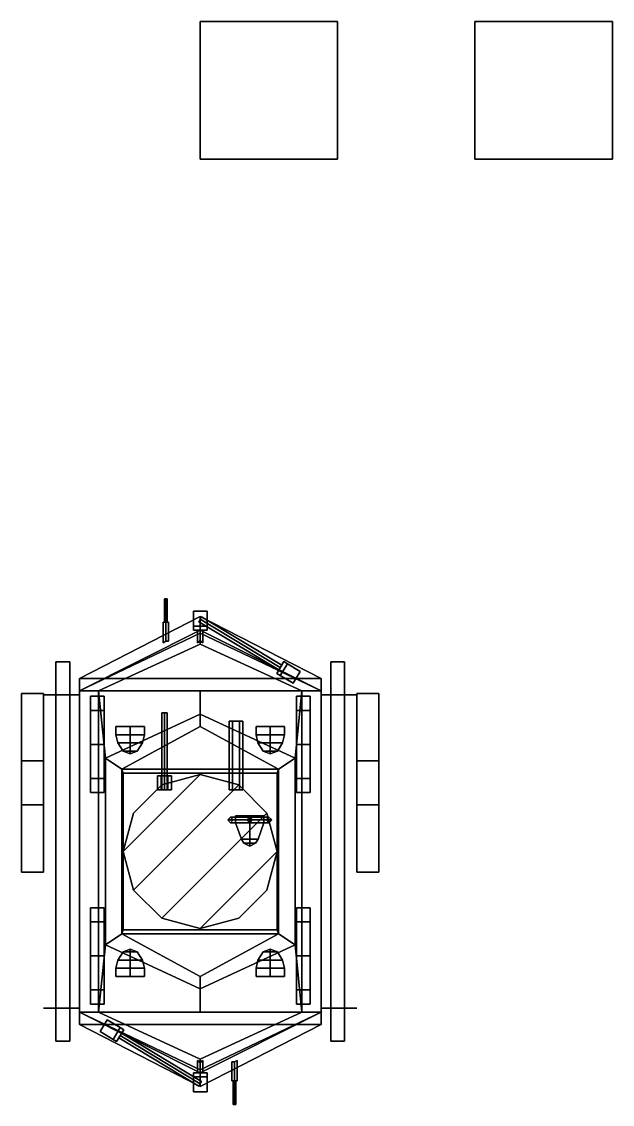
# Model space of a CAD drawing. Header units: millimetres. Extents: x -1.3 to 3, y -1.84 to 6.04.
import ezdxf

# ---------------------------------------------------------------- set-up
doc = ezdxf.new("R2010")
doc.units = ezdxf.units.MM
for name, color, linetype in [('gun', 1, 'Continuous'), ('turret', 2, 'Continuous'), ('wheels', 2, 'Continuous')]:
    doc.layers.add(name, color=color, linetype=linetype)

msp = doc.modelspace()

# ---------------------------------------------------------------- linework, layer by layer
for points in [[(1, 6.04, 1), (1, 6.04), (0, 6.04), (0, 6.04, 1)], [(1, 6.04), (1, 5.04), (0, 5.04), (0, 6.04)], [(0, 6.04), (0, 5.04), (0, 5.04, 1), (0, 6.04, 1)], [(0, 6.04, 1), (0, 5.04, 1), (1, 5.04, 1), (1, 6.04, 1)], [(1, 5.04, 1), (1, 5.04), (1, 6.04), (1, 6.04, 1)], [(3, 6.04), (3, 5.04), (2, 5.04), (2, 6.04)], [(2, 6.04), (2, 5.04), (3, 5.04), (3, 6.04)], [(0, 5.04, 1), (0, 5.04), (1, 5.04), (1, 5.04, 1)], [(-0.25, 1.69, 0.32), (-0.26, 1.7, 0.33), (-0.26, 1.84, 0.33), (-0.25, 1.84, 0.32)], [(-0.26, 1.7, 0.33), (-0.25, 1.71, 0.34), (-0.25, 1.84, 0.34), (-0.26, 1.84, 0.33)], [(-0.26, 1.84, 0.33), (-0.25, 1.84, 0.34), (-0.24, 1.84, 0.33), (-0.25, 1.84, 0.32)], [(-0.24, 1.7, 0.33), (-0.25, 1.69, 0.32), (-0.25, 1.84, 0.32), (-0.24, 1.84, 0.33)], [(-0.25, 1.71, 0.34), (-0.24, 1.7, 0.33), (-0.24, 1.84, 0.33), (-0.25, 1.84, 0.34)], [(0.05, 1.75, 1.05), (0.05, 1.64, 1.05), (-0.05, 1.64, 1.05), (-0.05, 1.75, 1.05)], [(-0.05, 1.75, 1.05), (-0.05, 1.64, 1.05), (0.05, 1.64, 1.05), (0.05, 1.75, 1.05)], [(0.05, 1.75, 0.97), (0.05, 1.64, 0.97), (-0.05, 1.64, 0.97), (-0.05, 1.75, 0.97)], [(-0.05, 1.75, 0.97), (-0.05, 1.64, 0.97), (0.05, 1.64, 0.97), (0.05, 1.75, 0.97)], [(0, 1.71, 0.27), (-0.88, 1.26, 0.27), (-0.88, 1.17, 0.73), (0, 1.61, 0.73)], [(0, 1.71, 0.27), (0.88, 1.26, 0.27), (-0.88, 1.26, 0.27), (0, 1.71, 0.27)], [(-0.25, 1.67, 0.49), (-0.27, 1.67, 0.47), (-0.27, 1.52, 0.47), (-0.25, 1.53, 0.49)], [(-0.27, 1.67, 0.47), (-0.25, 1.67, 0.45), (-0.25, 1.53, 0.45), (-0.27, 1.52, 0.47)], [(-0.27, 1.67, 0.47), (-0.25, 1.67, 0.49), (-0.23, 1.67, 0.47), (-0.25, 1.67, 0.45)], [(-0.25, 1.71, 0.34), (-0.26, 1.7, 0.33), (-0.26, 1.7, 0.47), (-0.25, 1.71, 0.48)], [(-0.25, 1.71, 0.48), (-0.26, 1.7, 0.47), (-0.26, 1.67, 0.47), (-0.25, 1.67, 0.48)], [(-0.26, 1.7, 0.33), (-0.25, 1.69, 0.32), (-0.25, 1.69, 0.46), (-0.26, 1.7, 0.47)], [(-0.26, 1.7, 0.47), (-0.25, 1.69, 0.46), (-0.25, 1.67, 0.46), (-0.26, 1.67, 0.47)], [(-0.24, 1.7, 0.33), (-0.25, 1.71, 0.34), (-0.25, 1.71, 0.48), (-0.24, 1.7, 0.47)], [(-0.24, 1.7, 0.47), (-0.25, 1.71, 0.48), (-0.25, 1.67, 0.48), (-0.24, 1.67, 0.47)], [(-0.25, 1.69, 0.32), (-0.24, 1.7, 0.33), (-0.24, 1.7, 0.47), (-0.25, 1.69, 0.46)], [(-0.25, 1.69, 0.46), (-0.24, 1.7, 0.47), (-0.24, 1.67, 0.47), (-0.25, 1.67, 0.46)], [(-0.23, 1.67, 0.47), (-0.25, 1.67, 0.49), (-0.25, 1.53, 0.49), (-0.23, 1.53, 0.47)], [(-0.25, 1.67, 0.45), (-0.23, 1.67, 0.47), (-0.23, 1.53, 0.47), (-0.25, 1.53, 0.45)], [(0.5726, 1.3226, 1.01), (0.5829, 1.3398, 1.03), (0, 1.69, 1.03), (-0.0103, 1.6729, 1.01)], [(0.5829, 1.3398, 0.99), (0.5726, 1.3226, 1.01), (-0.0103, 1.6729, 1.01), (0, 1.69, 0.99)], [(0.88, 1.17, 0.73), (0.88, 1.26, 0.27), (0, 1.71, 0.27), (0, 1.61, 0.73)], [(0, 1.69, 1.03), (0, 1.71, 1.01), (0, 1.69, 0.99), (0, 1.67, 1.01)], [(0.5829, 1.3398, 1.03), (0.5932, 1.3569, 1.01), (0.0103, 1.7071, 1.01), (0, 1.69, 1.03)], [(0.5932, 1.3569, 1.01), (0.5829, 1.3398, 0.99), (0, 1.69, 0.99), (0.0103, 1.7071, 1.01)], [(0, 1.61, 0.73), (-0.88, 1.17, 0.73), (-0.88, 1.17, 0.79), (0, 1.59, 0.79)], [(0, 1.59, 0.79), (-0.88, 1.17, 0.79), (-0.74, 1.17, 1.18), (0, 1.51, 1.1)], [(-0.05, 1.64, 1.05), (-0.05, 1.61, 1.03), (0.05, 1.61, 1.03), (0.05, 1.64, 1.05)], [(0.05, 1.64, 1.05), (0.05, 1.61, 1.03), (-0.05, 1.61, 1.03), (-0.05, 1.64, 1.05)], [(0.05, 1.61, 0.99), (0.05, 1.64, 0.97), (-0.05, 1.64, 0.97), (-0.05, 1.61, 0.99)], [(-0.05, 1.61, 0.99), (-0.05, 1.64, 0.97), (0.05, 1.64, 0.97), (0.05, 1.61, 0.99)], [(-0.05, 1.61, 1.03), (-0.05, 1.61, 0.99), (0.05, 1.61, 0.99), (0.05, 1.61, 1.03)], [(0.05, 1.61, 1.03), (0.05, 1.61, 0.99), (-0.05, 1.61, 0.99), (-0.05, 1.61, 1.03)], [(0, 1.61, 1.03), (-0.02, 1.61, 1.01), (-0.02, 1.52, 1.01), (0, 1.5281, 1.03)], [(-0.02, 1.61, 1.01), (0, 1.61, 0.99), (0, 1.5384, 0.99), (-0.02, 1.52, 1.01)], [(0.88, 1.17, 0.79), (0.88, 1.17, 0.73), (0, 1.61, 0.73), (0, 1.59, 0.79)], [(0.02, 1.61, 1.01), (0, 1.61, 1.03), (0, 1.5281, 1.03), (0.02, 1.52, 1.01)], [(0, 1.61, 0.99), (0.02, 1.61, 1.01), (0.02, 1.52, 1.01), (0, 1.5384, 0.99)], [(0.74, 1.17, 1.18), (0.88, 1.17, 0.79), (0, 1.59, 0.79), (0, 1.51, 1.1)], [(0, 1.51, 1.1), (-0.74, 1.17, 1.18), (0.74, 1.17, 1.18), (0, 1.51, 1.1)], [(-0.95, 1.38, 0.52), (-0.95, 1.38, 0.39), (-1.05, 1.38, 0.39), (-1.05, 1.38, 0.52)], [(-1.05, 1.38, 0.39), (-1.05, -1.38, 0.39), (-1.05, -1.38, 0.52), (-1.05, 1.38, 0.52)], [(-0.95, 1.38, 0.39), (-0.95, -1.38, 0.39), (-1.05, -1.38, 0.39), (-1.05, 1.38, 0.39)], [(-1.05, 1.38, 0.52), (-1.05, -1.38, 0.52), (-0.95, -1.38, 0.52), (-0.95, 1.38, 0.52)], [(-0.95, -1.38, 0.52), (-0.95, -1.38, 0.39), (-0.95, 1.38, 0.39), (-0.95, 1.38, 0.52)], [(0.6086, 1.3826, 1.03), (0.6086, 1.3826, 0.99), (0.5571, 1.2969, 0.99), (0.5571, 1.2969, 1.03)], [(0.5571, 1.2969, 1.03), (0.5571, 1.2969, 0.99), (0.6086, 1.3826, 0.99), (0.6086, 1.3826, 1.03)], [(0.5571, 1.2969, 0.99), (0.5828, 1.2815, 0.97), (0.6343, 1.3672, 0.97), (0.6086, 1.3826, 0.99)], [(0.6086, 1.3826, 0.99), (0.6343, 1.3672, 0.97), (0.5828, 1.2815, 0.97), (0.5571, 1.2969, 0.99)], [(0.6343, 1.3672, 1.05), (0.6086, 1.3826, 1.03), (0.5571, 1.2969, 1.03), (0.5828, 1.2815, 1.05)], [(0.5828, 1.2815, 1.05), (0.5571, 1.2969, 1.03), (0.6086, 1.3826, 1.03), (0.6343, 1.3672, 1.05)], [(0.7286, 1.3105, 0.97), (0.6343, 1.3672, 0.97), (0.5828, 1.2815, 0.97), (0.6771, 1.2248, 0.97)], [(0.6771, 1.2248, 0.97), (0.5828, 1.2815, 0.97), (0.6343, 1.3672, 0.97), (0.7286, 1.3105, 0.97)], [(0.6771, 1.2248, 1.05), (0.5828, 1.2815, 1.05), (0.6343, 1.3672, 1.05), (0.7286, 1.3105, 1.05)], [(0.7286, 1.3105, 1.05), (0.6343, 1.3672, 1.05), (0.5828, 1.2815, 1.05), (0.6771, 1.2248, 1.05)], [(0.95, 1.38, 0.39), (0.95, -1.38, 0.39), (0.95, -1.38, 0.52), (0.95, 1.38, 0.52)], [(1.05, 1.38, 0.52), (1.05, 1.38, 0.39), (0.95, 1.38, 0.39), (0.95, 1.38, 0.52)], [(1.05, 1.38, 0.39), (1.05, -1.38, 0.39), (0.95, -1.38, 0.39), (0.95, 1.38, 0.39)], [(0.95, 1.38, 0.52), (0.95, -1.38, 0.52), (1.05, -1.38, 0.52), (1.05, 1.38, 0.52)], [(1.05, -1.38, 0.52), (1.05, -1.38, 0.39), (1.05, 1.38, 0.39), (1.05, 1.38, 0.52)], [(-0.88, 1.26, 0.27), (-0.88, -1.26, 0.27), (-0.88, -1.17, 0.73), (-0.88, 1.17, 0.73)], [(0.88, 1.26, 0.27), (0.88, -1.26, 0.27), (-0.88, -1.26, 0.27), (-0.88, 1.26, 0.27)], [(0.88, -1.17, 0.73), (0.88, -1.26, 0.27), (0.88, 1.26, 0.27), (0.88, 1.17, 0.73)], [(-1.14, 1.15, 0.52), (-1.14, 1.15, 0.39), (-1.3, 1.15, 0.39), (-1.3, 1.15, 0.52)], [(-1.3, 1.15, 0.39), (-1.3, 0.66, 0.39), (-1.3, 0.66, 0.52), (-1.3, 1.15, 0.52)], [(-1.14, 1.15, 0.32), (-1.14, 1.15, 0.19), (-1.3, 1.15, 0.19), (-1.3, 1.15, 0.32)], [(-1.3, 1.15, 0.19), (-1.3, 0.66, 0.19), (-1.3, 0.66, 0.32), (-1.3, 1.15, 0.32)], [(-1.14, 1.15, 0.19), (-1.14, -0.15, 0.19), (-1.3, -0.15, 0.19), (-1.3, 1.15, 0.19)], [(-1.14, 1.15, 0.39), (-1.14, 0.66, 0.39), (-1.3, 0.66, 0.39), (-1.3, 1.15, 0.39)], [(-1.3, 1.15, 0.32), (-1.3, 0.66, 0.32), (-1.14, 0.66, 0.32), (-1.14, 1.15, 0.32)], [(-1.3, 1.15, 0.52), (-1.3, -0.15, 0.52), (-1.14, -0.15, 0.52), (-1.14, 1.15, 0.52)], [(-1.14, 0.66, 0.32), (-1.14, 0.66, 0.19), (-1.14, 1.15, 0.19), (-1.14, 1.15, 0.32)], [(-0.88, 1.14, 0.39), (-1.14, 1.14, 0.39), (-1.14, 1.14, 0.39), (-0.88, 1.14, 0.27)], [(-0.88, 1.14, 0.27), (-1.14, 1.14, 0.39), (-1.14, 1.14, 0.39), (-0.88, 1.14, 0.39)], [(-1.14, 1.14, 0.52), (-1.14, 1.14, 0.54), (-0.88, 1.14, 0.54), (-0.88, 1.14, 0.52)], [(-0.88, 1.14, 0.52), (-0.88, 1.14, 0.54), (-1.14, 1.14, 0.54), (-1.14, 1.14, 0.52)], [(-0.88, 1.17, 0.73), (-0.88, -1.17, 0.73), (-0.88, -1.17, 0.79), (-0.88, 1.17, 0.79)], [(-0.88, 1.17, 0.79), (-0.88, -1.17, 0.79), (-0.74, -1.17, 1.18), (-0.74, 1.17, 1.18)], [(-0.74, 1.17, 1.18), (-0.74, -1.17, 1.18), (-0.69, -0.68, 1.3), (-0.69, 0.68, 1.3)], [(0, 1, 1.22), (0, 1.17, 1.18), (-0.74, 1.17, 1.18), (-0.69, 0.68, 1.3)], [(0.69, 0.68, 1.3), (0.74, 1.17, 1.18), (0, 1.17, 1.18), (0, 1, 1.22)], [(0.69, -0.68, 1.3), (0.74, -1.17, 1.18), (0.74, 1.17, 1.18), (0.69, 0.68, 1.3)], [(0.74, -1.17, 1.18), (0.88, -1.17, 0.79), (0.88, 1.17, 0.79), (0.74, 1.17, 1.18)], [(0.88, -1.17, 0.79), (0.88, -1.17, 0.73), (0.88, 1.17, 0.73), (0.88, 1.17, 0.79)], [(0.88, 1.14, 0.39), (1.14, 1.14, 0.39), (1.14, 1.14, 0.39), (0.88, 1.14, 0.27)], [(0.88, 1.14, 0.27), (1.14, 1.14, 0.39), (1.14, 1.14, 0.39), (0.88, 1.14, 0.39)], [(1.14, 1.14, 0.52), (1.14, 1.14, 0.54), (0.88, 1.14, 0.54), (0.88, 1.14, 0.52)], [(0.88, 1.14, 0.52), (0.88, 1.14, 0.54), (1.14, 1.14, 0.54), (1.14, 1.14, 0.52)], [(1.14, 1.15, 0.19), (1.14, 0.66, 0.19), (1.14, 0.66, 0.32), (1.14, 1.15, 0.32)], [(1.3, 1.15, 0.32), (1.3, 1.15, 0.19), (1.14, 1.15, 0.19), (1.14, 1.15, 0.32)], [(1.3, 1.15, 0.19), (1.3, -0.15, 0.19), (1.14, -0.15, 0.19), (1.14, 1.15, 0.19)], [(1.14, 1.15, 0.32), (1.14, 0.66, 0.32), (1.3, 0.66, 0.32), (1.3, 1.15, 0.32)], [(1.14, 1.15, 0.52), (1.14, -0.15, 0.52), (1.3, -0.15, 0.52), (1.3, 1.15, 0.52)], [(1.3, 1.15, 0.52), (1.3, 1.15, 0.39), (1.14, 1.15, 0.39), (1.14, 1.15, 0.52)], [(1.3, 1.15, 0.39), (1.3, 0.66, 0.39), (1.14, 0.66, 0.39), (1.14, 1.15, 0.39)], [(1.3, 0.66, 0.32), (1.3, 0.66, 0.19), (1.3, 1.15, 0.19), (1.3, 1.15, 0.32)], [(1.3, 0.66, 0.52), (1.3, 0.66, 0.39), (1.3, 1.15, 0.39), (1.3, 1.15, 0.52)], [(0, 1, 1.22), (-0.69, 0.68, 1.3), (-0.57, 0.6, 1.63), (0, 0.91, 1.59)], [(0.57, 0.6, 1.63), (0.69, 0.68, 1.3), (0, 1, 1.22), (0, 0.91, 1.59)], [(-0.51, 0.91, 1.3), (-0.6139, 0.91, 1.36), (-0.6139, 0.91, 1.48), (-0.4061, 0.91, 1.36)], [(-0.4061, 0.91, 1.36), (-0.6139, 0.91, 1.48), (-0.51, 0.91, 1.54), (-0.4061, 0.91, 1.48)], [(-0.6139, 0.91, 1.48), (-0.6139, 0.91, 1.36), (-0.6139, 0.85, 1.36), (-0.6139, 0.85, 1.48)], [(-0.6139, 0.91, 1.36), (-0.51, 0.91, 1.3), (-0.51, 0.85, 1.3), (-0.6139, 0.85, 1.36)], [(-0.51, 0.91, 1.54), (-0.6139, 0.91, 1.48), (-0.6139, 0.85, 1.48), (-0.51, 0.85, 1.54)], [(0, 0.91, 1.59), (-0.57, 0.6, 1.63), (0.57, 0.6, 1.63), (0, 0.91, 1.59)], [(-0.51, 0.91, 1.3), (-0.4061, 0.91, 1.36), (-0.4061, 0.85, 1.36), (-0.51, 0.85, 1.3)], [(-0.4061, 0.91, 1.48), (-0.51, 0.91, 1.54), (-0.51, 0.85, 1.54), (-0.4061, 0.85, 1.48)], [(-0.4061, 0.91, 1.36), (-0.4061, 0.91, 1.48), (-0.4061, 0.85, 1.48), (-0.4061, 0.85, 1.36)], [(0.51, 0.91, 1.54), (0.4061, 0.91, 1.48), (0.4061, 0.85, 1.48), (0.51, 0.85, 1.54)], [(0.4061, 0.91, 1.48), (0.4061, 0.91, 1.36), (0.4061, 0.85, 1.36), (0.4061, 0.85, 1.48)], [(0.4061, 0.91, 1.36), (0.51, 0.91, 1.3), (0.51, 0.85, 1.3), (0.4061, 0.85, 1.36)], [(0.6139, 0.91, 1.36), (0.4061, 0.91, 1.48), (0.51, 0.91, 1.54), (0.6139, 0.91, 1.48)], [(0.51, 0.91, 1.3), (0.4061, 0.91, 1.36), (0.4061, 0.91, 1.48), (0.6139, 0.91, 1.36)], [(0.6139, 0.91, 1.48), (0.51, 0.91, 1.54), (0.51, 0.85, 1.54), (0.6139, 0.85, 1.48)], [(0.51, 0.91, 1.3), (0.6139, 0.91, 1.36), (0.6139, 0.85, 1.36), (0.51, 0.85, 1.3)], [(0.6139, 0.91, 1.36), (0.6139, 0.91, 1.48), (0.6139, 0.85, 1.48), (0.6139, 0.85, 1.36)], [(-0.6, 0.79, 1.472), (-0.6139, 0.85, 1.48), (-0.6139, 0.85, 1.36), (-0.6, 0.79, 1.368)], [(-0.6, 0.79, 1.368), (-0.6139, 0.85, 1.36), (-0.51, 0.85, 1.3), (-0.51, 0.79, 1.3161)], [(-0.51, 0.79, 1.5239), (-0.51, 0.85, 1.54), (-0.6139, 0.85, 1.48), (-0.6, 0.79, 1.472)], [(-0.562, 0.73, 1.45), (-0.6, 0.79, 1.472), (-0.6, 0.79, 1.368), (-0.562, 0.73, 1.39)], [(-0.562, 0.73, 1.39), (-0.6, 0.79, 1.368), (-0.51, 0.79, 1.3161), (-0.51, 0.73, 1.36)], [(-0.51, 0.73, 1.48), (-0.51, 0.79, 1.5239), (-0.6, 0.79, 1.472), (-0.562, 0.73, 1.45)], [(-0.51, 0.79, 1.3161), (-0.51, 0.85, 1.3), (-0.4061, 0.85, 1.36), (-0.42, 0.79, 1.368)], [(-0.42, 0.79, 1.472), (-0.4061, 0.85, 1.48), (-0.51, 0.85, 1.54), (-0.51, 0.79, 1.5239)], [(-0.51, 0.73, 1.36), (-0.51, 0.79, 1.3161), (-0.42, 0.79, 1.368), (-0.458, 0.73, 1.39)], [(-0.458, 0.73, 1.45), (-0.42, 0.79, 1.472), (-0.51, 0.79, 1.5239), (-0.51, 0.73, 1.48)], [(-0.458, 0.73, 1.39), (-0.42, 0.79, 1.368), (-0.42, 0.79, 1.472), (-0.458, 0.73, 1.45)], [(-0.42, 0.79, 1.368), (-0.4061, 0.85, 1.36), (-0.4061, 0.85, 1.48), (-0.42, 0.79, 1.472)], [(0.42, 0.79, 1.368), (0.4061, 0.85, 1.36), (0.51, 0.85, 1.3), (0.51, 0.79, 1.3161)], [(0.51, 0.79, 1.5239), (0.51, 0.85, 1.54), (0.4061, 0.85, 1.48), (0.42, 0.79, 1.472)], [(0.42, 0.79, 1.472), (0.4061, 0.85, 1.48), (0.4061, 0.85, 1.36), (0.42, 0.79, 1.368)], [(0.458, 0.73, 1.39), (0.42, 0.79, 1.368), (0.51, 0.79, 1.3161), (0.51, 0.73, 1.36)], [(0.51, 0.73, 1.48), (0.51, 0.79, 1.5239), (0.42, 0.79, 1.472), (0.458, 0.73, 1.45)], [(0.458, 0.73, 1.45), (0.42, 0.79, 1.472), (0.42, 0.79, 1.368), (0.458, 0.73, 1.39)], [(0.51, 0.79, 1.3161), (0.51, 0.85, 1.3), (0.6139, 0.85, 1.36), (0.6, 0.79, 1.368)], [(0.6, 0.79, 1.472), (0.6139, 0.85, 1.48), (0.51, 0.85, 1.54), (0.51, 0.79, 1.5239)], [(0.51, 0.73, 1.36), (0.51, 0.79, 1.3161), (0.6, 0.79, 1.368), (0.562, 0.73, 1.39)], [(0.562, 0.73, 1.45), (0.6, 0.79, 1.472), (0.51, 0.79, 1.5239), (0.51, 0.73, 1.48)], [(0.562, 0.73, 1.39), (0.6, 0.79, 1.368), (0.6, 0.79, 1.472), (0.562, 0.73, 1.45)], [(0.6, 0.79, 1.368), (0.6139, 0.85, 1.36), (0.6139, 0.85, 1.48), (0.6, 0.79, 1.472)], [(-0.51, 0.71, 1.42), (-0.562, 0.73, 1.45), (-0.562, 0.73, 1.39), (-0.51, 0.71, 1.42)], [(-0.51, 0.71, 1.42), (-0.51, 0.73, 1.48), (-0.562, 0.73, 1.45), (-0.51, 0.71, 1.42)], [(-0.51, 0.71, 1.42), (-0.562, 0.73, 1.39), (-0.51, 0.73, 1.36), (-0.51, 0.71, 1.42)], [(-0.51, 0.71, 1.42), (-0.458, 0.73, 1.45), (-0.51, 0.73, 1.48), (-0.51, 0.71, 1.42)], [(-0.51, 0.71, 1.42), (-0.458, 0.73, 1.39), (-0.458, 0.73, 1.45), (-0.51, 0.71, 1.42)], [(-0.51, 0.71, 1.42), (-0.51, 0.73, 1.36), (-0.458, 0.73, 1.39), (-0.51, 0.71, 1.42)], [(0.51, 0.71, 1.42), (0.458, 0.73, 1.39), (0.51, 0.73, 1.36), (0.51, 0.71, 1.42)], [(0.51, 0.71, 1.42), (0.51, 0.73, 1.48), (0.458, 0.73, 1.45), (0.51, 0.71, 1.42)], [(0.51, 0.71, 1.42), (0.458, 0.73, 1.45), (0.458, 0.73, 1.39), (0.51, 0.71, 1.42)], [(0.51, 0.71, 1.42), (0.51, 0.73, 1.36), (0.562, 0.73, 1.39), (0.51, 0.71, 1.42)], [(0.51, 0.71, 1.42), (0.562, 0.73, 1.39), (0.562, 0.73, 1.45), (0.51, 0.71, 1.42)], [(0.51, 0.71, 1.42), (0.562, 0.73, 1.45), (0.51, 0.73, 1.48), (0.51, 0.71, 1.42)], [(-1.3, 0.66, 0.19), (-1.3, 0.34, 0.19), (-1.3, 0.34, 0.52), (-1.3, 0.66, 0.52)], [(-1.14, 0.66, 0.39), (-1.14, 0.66, 0.32), (-1.3, 0.66, 0.32), (-1.3, 0.66, 0.39)], [(-1.14, 0.34, 0.52), (-1.14, 0.34, 0.19), (-1.14, 0.66, 0.19), (-1.14, 0.66, 0.52)], [(-0.69, 0.68, 1.3), (-0.69, -0.68, 1.3), (-0.57, -0.6, 1.63), (-0.57, 0.6, 1.63)], [(0.57, -0.6, 1.63), (0.69, -0.68, 1.3), (0.69, 0.68, 1.3), (0.57, 0.6, 1.63)], [(1.14, 0.66, 0.19), (1.14, 0.34, 0.19), (1.14, 0.34, 0.52), (1.14, 0.66, 0.52)], [(1.3, 0.66, 0.39), (1.3, 0.66, 0.32), (1.14, 0.66, 0.32), (1.14, 0.66, 0.39)], [(1.3, 0.34, 0.52), (1.3, 0.34, 0.19), (1.3, 0.66, 0.19), (1.3, 0.66, 0.52)], [(-0.57, 0.6, 1.63), (-0.57, -0.6, 1.63), (-0.56, -0.57, 1.63), (-0.56, 0.57, 1.63)], [(0.57, 0.6, 1.63), (-0.57, 0.6, 1.63), (-0.56, 0.57, 1.63), (0.56, 0.57, 1.63)], [(-0.56, 0.57, 1.63), (-0.56, -0.57, 1.63), (-0.56, -0.57, 1.67), (-0.56, 0.57, 1.67)], [(-0.56, 0.57, 1.67), (-0.56, -0.57, 1.67), (0.56, -0.57, 1.67), (0.56, 0.57, 1.67)], [(0.56, 0.57, 1.67), (0.56, 0.57, 1.63), (-0.56, 0.57, 1.63), (-0.56, 0.57, 1.67)], [(0.57, -0.6, 1.63), (0.57, 0.6, 1.63), (0.56, 0.57, 1.63), (0.56, -0.57, 1.63)], [(0.56, -0.57, 1.67), (0.56, -0.57, 1.63), (0.56, 0.57, 1.63), (0.56, 0.57, 1.67)], [(-1.3, 0.34, 0.39), (-1.3, -0.15, 0.39), (-1.3, -0.15, 0.52), (-1.3, 0.34, 0.52)], [(-1.3, 0.34, 0.19), (-1.3, -0.15, 0.19), (-1.3, -0.15, 0.32), (-1.3, 0.34, 0.32)], [(-1.3, 0.34, 0.39), (-1.3, 0.34, 0.32), (-1.14, 0.34, 0.32), (-1.14, 0.34, 0.39)], [(-1.14, 0.34, 0.39), (-1.14, -0.15, 0.39), (-1.3, -0.15, 0.39), (-1.3, 0.34, 0.39)], [(-1.3, 0.34, 0.32), (-1.3, -0.15, 0.32), (-1.14, -0.15, 0.32), (-1.14, 0.34, 0.32)], [(-1.14, -0.15, 0.32), (-1.14, -0.15, 0.19), (-1.14, 0.34, 0.19), (-1.14, 0.34, 0.32)], [(1.14, 0.34, 0.39), (1.14, 0.34, 0.32), (1.3, 0.34, 0.32), (1.3, 0.34, 0.39)], [(1.14, 0.34, 0.19), (1.14, -0.15, 0.19), (1.14, -0.15, 0.32), (1.14, 0.34, 0.32)], [(1.14, 0.34, 0.32), (1.14, -0.15, 0.32), (1.3, -0.15, 0.32), (1.3, 0.34, 0.32)], [(1.3, 0.34, 0.39), (1.3, -0.15, 0.39), (1.14, -0.15, 0.39), (1.14, 0.34, 0.39)], [(1.3, -0.15, 0.32), (1.3, -0.15, 0.19), (1.3, 0.34, 0.19), (1.3, 0.34, 0.32)], [(1.3, -0.15, 0.52), (1.3, -0.15, 0.39), (1.3, 0.34, 0.39), (1.3, 0.34, 0.52)], [(-1.3, -0.15, 0.52), (-1.3, -0.15, 0.39), (-1.14, -0.15, 0.39), (-1.14, -0.15, 0.52)], [(-1.3, -0.15, 0.32), (-1.3, -0.15, 0.19), (-1.14, -0.15, 0.19), (-1.14, -0.15, 0.32)], [(1.14, -0.15, 0.32), (1.14, -0.15, 0.19), (1.3, -0.15, 0.19), (1.3, -0.15, 0.32)], [(1.14, -0.15, 0.52), (1.14, -0.15, 0.39), (1.3, -0.15, 0.39), (1.3, -0.15, 0.52)], [(-0.57, -0.6, 1.63), (-0.69, -0.68, 1.3), (0, -1, 1.22), (0, -0.91, 1.59)], [(-0.57, -0.6, 1.63), (0.57, -0.6, 1.63), (0.56, -0.57, 1.63), (-0.56, -0.57, 1.63)], [(0, -0.91, 1.59), (0.57, -0.6, 1.63), (-0.57, -0.6, 1.63), (0, -0.91, 1.59)], [(-0.56, -0.57, 1.67), (-0.56, -0.57, 1.63), (0.56, -0.57, 1.63), (0.56, -0.57, 1.67)], [(0, -1, 1.22), (0.69, -0.68, 1.3), (0.57, -0.6, 1.63), (0, -0.91, 1.59)], [(-0.69, -0.68, 1.3), (-0.74, -1.17, 1.18), (0, -1.17, 1.18), (0, -1, 1.22)], [(0, -1, 1.22), (0, -1.17, 1.18), (0.74, -1.17, 1.18), (0.69, -0.68, 1.3)], [(-0.562, -0.73, 1.39), (-0.6, -0.79, 1.368), (-0.6, -0.79, 1.472), (-0.562, -0.73, 1.45)], [(-0.562, -0.73, 1.45), (-0.6, -0.79, 1.472), (-0.51, -0.79, 1.5239), (-0.51, -0.73, 1.48)], [(-0.51, -0.73, 1.36), (-0.51, -0.79, 1.3161), (-0.6, -0.79, 1.368), (-0.562, -0.73, 1.39)], [(-0.51, -0.71, 1.42), (-0.51, -0.73, 1.36), (-0.562, -0.73, 1.39), (-0.51, -0.71, 1.42)], [(-0.51, -0.71, 1.42), (-0.562, -0.73, 1.39), (-0.562, -0.73, 1.45), (-0.51, -0.71, 1.42)], [(-0.51, -0.71, 1.42), (-0.562, -0.73, 1.45), (-0.51, -0.73, 1.48), (-0.51, -0.71, 1.42)], [(-0.51, -0.71, 1.42), (-0.458, -0.73, 1.45), (-0.458, -0.73, 1.39), (-0.51, -0.71, 1.42)], [(-0.51, -0.71, 1.42), (-0.458, -0.73, 1.39), (-0.51, -0.73, 1.36), (-0.51, -0.71, 1.42)], [(-0.51, -0.71, 1.42), (-0.51, -0.73, 1.48), (-0.458, -0.73, 1.45), (-0.51, -0.71, 1.42)], [(-0.51, -0.73, 1.48), (-0.51, -0.79, 1.5239), (-0.42, -0.79, 1.472), (-0.458, -0.73, 1.45)], [(-0.458, -0.73, 1.39), (-0.42, -0.79, 1.368), (-0.51, -0.79, 1.3161), (-0.51, -0.73, 1.36)], [(-0.458, -0.73, 1.45), (-0.42, -0.79, 1.472), (-0.42, -0.79, 1.368), (-0.458, -0.73, 1.39)], [(0.458, -0.73, 1.39), (0.42, -0.79, 1.368), (0.42, -0.79, 1.472), (0.458, -0.73, 1.45)], [(0.458, -0.73, 1.45), (0.42, -0.79, 1.472), (0.51, -0.79, 1.5239), (0.51, -0.73, 1.48)], [(0.51, -0.73, 1.36), (0.51, -0.79, 1.3161), (0.42, -0.79, 1.368), (0.458, -0.73, 1.39)], [(0.51, -0.71, 1.42), (0.458, -0.73, 1.39), (0.458, -0.73, 1.45), (0.51, -0.71, 1.42)], [(0.51, -0.71, 1.42), (0.51, -0.73, 1.36), (0.458, -0.73, 1.39), (0.51, -0.71, 1.42)], [(0.51, -0.71, 1.42), (0.458, -0.73, 1.45), (0.51, -0.73, 1.48), (0.51, -0.71, 1.42)], [(0.51, -0.71, 1.42), (0.562, -0.73, 1.39), (0.51, -0.73, 1.36), (0.51, -0.71, 1.42)], [(0.51, -0.71, 1.42), (0.562, -0.73, 1.45), (0.562, -0.73, 1.39), (0.51, -0.71, 1.42)], [(0.51, -0.71, 1.42), (0.51, -0.73, 1.48), (0.562, -0.73, 1.45), (0.51, -0.71, 1.42)], [(0.51, -0.73, 1.48), (0.51, -0.79, 1.5239), (0.6, -0.79, 1.472), (0.562, -0.73, 1.45)], [(0.562, -0.73, 1.39), (0.6, -0.79, 1.368), (0.51, -0.79, 1.3161), (0.51, -0.73, 1.36)], [(0.562, -0.73, 1.45), (0.6, -0.79, 1.472), (0.6, -0.79, 1.368), (0.562, -0.73, 1.39)], [(-0.6, -0.79, 1.368), (-0.6139, -0.85, 1.36), (-0.6139, -0.85, 1.48), (-0.6, -0.79, 1.472)], [(-0.6, -0.79, 1.472), (-0.6139, -0.85, 1.48), (-0.51, -0.85, 1.54), (-0.51, -0.79, 1.5239)], [(-0.51, -0.79, 1.3161), (-0.51, -0.85, 1.3), (-0.6139, -0.85, 1.36), (-0.6, -0.79, 1.368)], [(-0.6139, -0.91, 1.36), (-0.6139, -0.91, 1.48), (-0.6139, -0.85, 1.48), (-0.6139, -0.85, 1.36)], [(-0.6139, -0.91, 1.48), (-0.51, -0.91, 1.54), (-0.51, -0.85, 1.54), (-0.6139, -0.85, 1.48)], [(-0.51, -0.91, 1.3), (-0.6139, -0.91, 1.36), (-0.6139, -0.85, 1.36), (-0.51, -0.85, 1.3)], [(-0.51, -0.79, 1.5239), (-0.51, -0.85, 1.54), (-0.4061, -0.85, 1.48), (-0.42, -0.79, 1.472)], [(-0.42, -0.79, 1.368), (-0.4061, -0.85, 1.36), (-0.51, -0.85, 1.3), (-0.51, -0.79, 1.3161)], [(-0.51, -0.91, 1.54), (-0.4061, -0.91, 1.48), (-0.4061, -0.85, 1.48), (-0.51, -0.85, 1.54)], [(-0.4061, -0.91, 1.36), (-0.51, -0.91, 1.3), (-0.51, -0.85, 1.3), (-0.4061, -0.85, 1.36)], [(-0.42, -0.79, 1.472), (-0.4061, -0.85, 1.48), (-0.4061, -0.85, 1.36), (-0.42, -0.79, 1.368)], [(-0.4061, -0.91, 1.48), (-0.4061, -0.91, 1.36), (-0.4061, -0.85, 1.36), (-0.4061, -0.85, 1.48)], [(0.42, -0.79, 1.368), (0.4061, -0.85, 1.36), (0.4061, -0.85, 1.48), (0.42, -0.79, 1.472)], [(0.42, -0.79, 1.472), (0.4061, -0.85, 1.48), (0.51, -0.85, 1.54), (0.51, -0.79, 1.5239)], [(0.51, -0.79, 1.3161), (0.51, -0.85, 1.3), (0.4061, -0.85, 1.36), (0.42, -0.79, 1.368)], [(0.4061, -0.91, 1.36), (0.4061, -0.91, 1.48), (0.4061, -0.85, 1.48), (0.4061, -0.85, 1.36)], [(0.4061, -0.91, 1.48), (0.51, -0.91, 1.54), (0.51, -0.85, 1.54), (0.4061, -0.85, 1.48)], [(0.51, -0.91, 1.3), (0.4061, -0.91, 1.36), (0.4061, -0.85, 1.36), (0.51, -0.85, 1.3)], [(0.51, -0.79, 1.5239), (0.51, -0.85, 1.54), (0.6139, -0.85, 1.48), (0.6, -0.79, 1.472)], [(0.6, -0.79, 1.368), (0.6139, -0.85, 1.36), (0.51, -0.85, 1.3), (0.51, -0.79, 1.3161)], [(0.51, -0.91, 1.54), (0.6139, -0.91, 1.48), (0.6139, -0.85, 1.48), (0.51, -0.85, 1.54)], [(0.6139, -0.91, 1.36), (0.51, -0.91, 1.3), (0.51, -0.85, 1.3), (0.6139, -0.85, 1.36)], [(0.6, -0.79, 1.472), (0.6139, -0.85, 1.48), (0.6139, -0.85, 1.36), (0.6, -0.79, 1.368)], [(0.6139, -0.91, 1.48), (0.6139, -0.91, 1.36), (0.6139, -0.85, 1.36), (0.6139, -0.85, 1.48)], [(-0.4061, -0.91, 1.48), (-0.6139, -0.91, 1.36), (-0.51, -0.91, 1.3), (-0.4061, -0.91, 1.36)], [(-0.51, -0.91, 1.54), (-0.6139, -0.91, 1.48), (-0.6139, -0.91, 1.36), (-0.4061, -0.91, 1.48)], [(0.51, -0.91, 1.54), (0.4061, -0.91, 1.48), (0.4061, -0.91, 1.36), (0.6139, -0.91, 1.48)], [(0.6139, -0.91, 1.48), (0.4061, -0.91, 1.36), (0.51, -0.91, 1.3), (0.6139, -0.91, 1.36)], [(-0.88, -1.14, 0.27), (-1.14, -1.14, 0.39), (-1.14, -1.14, 0.39), (-0.88, -1.14, 0.39)], [(-0.88, -1.14, 0.39), (-1.14, -1.14, 0.39), (-1.14, -1.14, 0.39), (-0.88, -1.14, 0.27)], [(-0.88, -1.14, 0.52), (-0.88, -1.14, 0.54), (-1.14, -1.14, 0.54), (-1.14, -1.14, 0.52)], [(-1.14, -1.14, 0.52), (-1.14, -1.14, 0.54), (-0.88, -1.14, 0.54), (-0.88, -1.14, 0.52)], [(-0.74, -1.17, 1.18), (-0.88, -1.17, 0.79), (0, -1.59, 0.79), (0, -1.51, 1.1)], [(-0.88, -1.17, 0.73), (-0.88, -1.26, 0.27), (0, -1.71, 0.27), (0, -1.61, 0.73)], [(-0.88, -1.17, 0.79), (-0.88, -1.17, 0.73), (0, -1.61, 0.73), (0, -1.59, 0.79)], [(0, -1.51, 1.1), (0.74, -1.17, 1.18), (-0.74, -1.17, 1.18), (0, -1.51, 1.1)], [(0, -1.59, 0.79), (0.88, -1.17, 0.79), (0.74, -1.17, 1.18), (0, -1.51, 1.1)], [(0, -1.71, 0.27), (0.88, -1.26, 0.27), (0.88, -1.17, 0.73), (0, -1.61, 0.73)], [(0, -1.61, 0.73), (0.88, -1.17, 0.73), (0.88, -1.17, 0.79), (0, -1.59, 0.79)], [(0.88, -1.14, 0.39), (1.14, -1.14, 0.39), (1.14, -1.14, 0.39), (0.88, -1.14, 0.27)], [(0.88, -1.14, 0.27), (1.14, -1.14, 0.39), (1.14, -1.14, 0.39), (0.88, -1.14, 0.39)], [(1.14, -1.14, 0.52), (1.14, -1.14, 0.54), (0.88, -1.14, 0.54), (0.88, -1.14, 0.52)], [(0.88, -1.14, 0.52), (0.88, -1.14, 0.54), (1.14, -1.14, 0.54), (1.14, -1.14, 0.52)], [(0, -1.71, 0.27), (-0.88, -1.26, 0.27), (0.88, -1.26, 0.27), (0, -1.71, 0.27)], [(-0.6771, -1.2248, 0.97), (-0.5828, -1.2815, 0.97), (-0.6343, -1.3672, 0.97), (-0.7286, -1.3105, 0.97)], [(-0.7286, -1.3105, 0.97), (-0.6343, -1.3672, 0.97), (-0.5828, -1.2815, 0.97), (-0.6771, -1.2248, 0.97)], [(-0.7286, -1.3105, 1.05), (-0.6343, -1.3672, 1.05), (-0.5828, -1.2815, 1.05), (-0.6771, -1.2248, 1.05)], [(-0.6771, -1.2248, 1.05), (-0.5828, -1.2815, 1.05), (-0.6343, -1.3672, 1.05), (-0.7286, -1.3105, 1.05)], [(-0.6086, -1.3826, 0.99), (-0.6343, -1.3672, 0.97), (-0.5828, -1.2815, 0.97), (-0.5571, -1.2969, 0.99)], [(-0.5571, -1.2969, 0.99), (-0.5828, -1.2815, 0.97), (-0.6343, -1.3672, 0.97), (-0.6086, -1.3826, 0.99)], [(-0.5828, -1.2815, 1.05), (-0.5571, -1.2969, 1.03), (-0.6086, -1.3826, 1.03), (-0.6343, -1.3672, 1.05)], [(-0.6343, -1.3672, 1.05), (-0.6086, -1.3826, 1.03), (-0.5571, -1.2969, 1.03), (-0.5828, -1.2815, 1.05)], [(-0.5571, -1.2969, 1.03), (-0.5571, -1.2969, 0.99), (-0.6086, -1.3826, 0.99), (-0.6086, -1.3826, 1.03)], [(-0.6086, -1.3826, 1.03), (-0.6086, -1.3826, 0.99), (-0.5571, -1.2969, 0.99), (-0.5571, -1.2969, 1.03)], [(-0.5726, -1.3226, 1.01), (-0.5829, -1.3398, 1.03), (0, -1.69, 1.03), (0.0103, -1.6729, 1.01)], [(-0.5829, -1.3398, 0.99), (-0.5726, -1.3226, 1.01), (0.0103, -1.6729, 1.01), (0, -1.69, 0.99)], [(-1.05, -1.38, 0.52), (-1.05, -1.38, 0.39), (-0.95, -1.38, 0.39), (-0.95, -1.38, 0.52)], [(-0.5829, -1.3398, 1.03), (-0.5932, -1.3569, 1.01), (-0.0103, -1.7071, 1.01), (0, -1.69, 1.03)], [(-0.5932, -1.3569, 1.01), (-0.5829, -1.3398, 0.99), (0, -1.69, 0.99), (-0.0103, -1.7071, 1.01)], [(0.95, -1.38, 0.52), (0.95, -1.38, 0.39), (1.05, -1.38, 0.39), (1.05, -1.38, 0.52)], [(-0.02, -1.61, 1.01), (0, -1.61, 1.03), (0, -1.5281, 1.03), (-0.02, -1.52, 1.01)], [(0, -1.61, 0.99), (-0.02, -1.61, 1.01), (-0.02, -1.52, 1.01), (0, -1.5384, 0.99)], [(0, -1.61, 1.03), (0.02, -1.61, 1.01), (0.02, -1.52, 1.01), (0, -1.5281, 1.03)], [(0.02, -1.61, 1.01), (0, -1.61, 0.99), (0, -1.5384, 0.99), (0.02, -1.52, 1.01)], [(0.25, -1.67, 0.45), (0.23, -1.67, 0.47), (0.23, -1.53, 0.47), (0.25, -1.53, 0.45)], [(0.23, -1.67, 0.47), (0.25, -1.67, 0.49), (0.25, -1.53, 0.49), (0.23, -1.53, 0.47)], [(0.27, -1.67, 0.47), (0.25, -1.67, 0.45), (0.25, -1.53, 0.45), (0.27, -1.52, 0.47)], [(0.25, -1.67, 0.49), (0.27, -1.67, 0.47), (0.27, -1.52, 0.47), (0.25, -1.53, 0.49)], [(-0.05, -1.61, 1.03), (-0.05, -1.61, 0.99), (0.05, -1.61, 0.99), (0.05, -1.61, 1.03)], [(0.05, -1.61, 1.03), (0.05, -1.61, 0.99), (-0.05, -1.61, 0.99), (-0.05, -1.61, 1.03)], [(0.05, -1.61, 0.99), (0.05, -1.64, 0.97), (-0.05, -1.64, 0.97), (-0.05, -1.61, 0.99)], [(-0.05, -1.61, 0.99), (-0.05, -1.64, 0.97), (0.05, -1.64, 0.97), (0.05, -1.61, 0.99)], [(-0.05, -1.64, 1.05), (-0.05, -1.61, 1.03), (0.05, -1.61, 1.03), (0.05, -1.64, 1.05)], [(0.05, -1.64, 1.05), (0.05, -1.61, 1.03), (-0.05, -1.61, 1.03), (-0.05, -1.64, 1.05)], [(-0.05, -1.75, 0.97), (-0.05, -1.64, 0.97), (0.05, -1.64, 0.97), (0.05, -1.75, 0.97)], [(0.05, -1.75, 0.97), (0.05, -1.64, 0.97), (-0.05, -1.64, 0.97), (-0.05, -1.75, 0.97)], [(0.05, -1.75, 1.05), (0.05, -1.64, 1.05), (-0.05, -1.64, 1.05), (-0.05, -1.75, 1.05)], [(-0.05, -1.75, 1.05), (-0.05, -1.64, 1.05), (0.05, -1.64, 1.05), (0.05, -1.75, 1.05)], [(0, -1.69, 1.03), (0, -1.71, 1.01), (0, -1.69, 0.99), (0, -1.67, 1.01)], [(0.27, -1.67, 0.47), (0.25, -1.67, 0.49), (0.23, -1.67, 0.47), (0.25, -1.67, 0.45)], [(0.25, -1.69, 0.46), (0.24, -1.7, 0.47), (0.24, -1.67, 0.47), (0.25, -1.67, 0.46)], [(0.24, -1.7, 0.47), (0.25, -1.71, 0.48), (0.25, -1.67, 0.48), (0.24, -1.67, 0.47)], [(0.25, -1.69, 0.32), (0.24, -1.7, 0.33), (0.24, -1.7, 0.47), (0.25, -1.69, 0.46)], [(0.24, -1.7, 0.33), (0.25, -1.69, 0.32), (0.25, -1.84, 0.32), (0.24, -1.84, 0.33)], [(0.24, -1.7, 0.33), (0.25, -1.71, 0.34), (0.25, -1.71, 0.48), (0.24, -1.7, 0.47)], [(0.25, -1.71, 0.34), (0.24, -1.7, 0.33), (0.24, -1.84, 0.33), (0.25, -1.84, 0.34)], [(0.26, -1.7, 0.47), (0.25, -1.69, 0.46), (0.25, -1.67, 0.46), (0.26, -1.67, 0.47)], [(0.25, -1.71, 0.48), (0.26, -1.7, 0.47), (0.26, -1.67, 0.47), (0.25, -1.67, 0.48)], [(0.26, -1.7, 0.33), (0.25, -1.69, 0.32), (0.25, -1.69, 0.46), (0.26, -1.7, 0.47)], [(0.25, -1.69, 0.32), (0.26, -1.7, 0.33), (0.26, -1.84, 0.33), (0.25, -1.84, 0.32)], [(0.25, -1.71, 0.34), (0.26, -1.7, 0.33), (0.26, -1.7, 0.47), (0.25, -1.71, 0.48)], [(0.26, -1.7, 0.33), (0.25, -1.71, 0.34), (0.25, -1.84, 0.34), (0.26, -1.84, 0.33)], [(0.26, -1.84, 0.33), (0.25, -1.84, 0.34), (0.24, -1.84, 0.33), (0.25, -1.84, 0.32)]]:
    msp.add_3dface(points)
at = {"layer": 'gun'}
for points in [[(-0.26, 1.01, 1.79), (-0.28, 1.01, 1.77), (-0.28, 0.45, 1.77), (-0.26, 0.45, 1.79)], [(-0.28, 1.01, 1.77), (-0.26, 1.01, 1.75), (-0.26, 0.45, 1.75), (-0.28, 0.45, 1.77)], [(-0.24, 1.01, 1.77), (-0.26, 1.01, 1.75), (-0.28, 1.01, 1.77), (-0.26, 1.01, 1.79)], [(-0.24, 1.01, 1.77), (-0.26, 1.01, 1.79), (-0.26, 0.45, 1.79), (-0.24, 0.45, 1.77)], [(-0.26, 1.01, 1.75), (-0.24, 1.01, 1.77), (-0.24, 0.45, 1.77), (-0.26, 0.45, 1.75)], [(0.235, 0.95, 1.8133), (0.21, 0.95, 1.77), (0.21, 0.45, 1.77), (0.235, 0.45, 1.8133)], [(0.21, 0.95, 1.77), (0.235, 0.95, 1.7267), (0.235, 0.45, 1.7267), (0.21, 0.45, 1.77)], [(0.31, 0.95, 1.77), (0.21, 0.95, 1.77), (0.235, 0.95, 1.8133), (0.285, 0.95, 1.8133)], [(0.285, 0.95, 1.7267), (0.235, 0.95, 1.7267), (0.21, 0.95, 1.77), (0.31, 0.95, 1.77)], [(0.285, 0.95, 1.8133), (0.235, 0.95, 1.8133), (0.235, 0.45, 1.8133), (0.285, 0.45, 1.8133)], [(0.235, 0.95, 1.7267), (0.285, 0.95, 1.7267), (0.285, 0.45, 1.7267), (0.235, 0.45, 1.7267)], [(0.31, 0.95, 1.77), (0.285, 0.95, 1.8133), (0.285, 0.45, 1.8133), (0.31, 0.45, 1.77)], [(0.285, 0.95, 1.7267), (0.31, 0.95, 1.77), (0.31, 0.45, 1.77), (0.285, 0.45, 1.7267)], [(-0.235, 0.55, 1.7267), (-0.285, 0.55, 1.7267), (-0.31, 0.55, 1.77), (-0.21, 0.55, 1.77)], [(-0.21, 0.55, 1.77), (-0.31, 0.55, 1.77), (-0.285, 0.55, 1.8133), (-0.235, 0.55, 1.8133)], [(-0.31, 0.55, 1.77), (-0.285, 0.55, 1.7267), (-0.285, 0.45, 1.7267), (-0.31, 0.45, 1.77)], [(-0.285, 0.55, 1.8133), (-0.31, 0.55, 1.77), (-0.31, 0.45, 1.77), (-0.285, 0.45, 1.8133)], [(-0.285, 0.55, 1.7267), (-0.235, 0.55, 1.7267), (-0.235, 0.45, 1.7267), (-0.285, 0.45, 1.7267)], [(-0.235, 0.55, 1.8133), (-0.285, 0.55, 1.8133), (-0.285, 0.45, 1.8133), (-0.235, 0.45, 1.8133)], [(-0.235, 0.55, 1.7267), (-0.21, 0.55, 1.77), (-0.21, 0.45, 1.77), (-0.235, 0.45, 1.7267)], [(-0.21, 0.55, 1.77), (-0.235, 0.55, 1.8133), (-0.235, 0.45, 1.8133), (-0.21, 0.45, 1.77)]]:
    msp.add_3dface(points, dxfattribs=at)
at = {"layer": 'turret'}
for points in [[(-0.28, 0.485, 2.04), (-0.485, 0.28, 2.04), (-0.56, 0, 2.04), (0, 0.56, 2.04)], [(0, 0.56, 2.04), (-0.56, 0, 2.04), (-0.485, -0.28, 2.04), (0.28, 0.485, 2.04)], [(0, 0.56, 1.67), (-0.28, 0.485, 1.67), (-0.28, 0.485, 2.04), (0, 0.56, 2.04)], [(0.28, 0.485, 1.67), (0, 0.56, 1.67), (0, 0.56, 2.04), (0.28, 0.485, 2.04)], [(-0.28, 0.485, 1.67), (-0.485, 0.28, 1.67), (-0.485, 0.28, 2.04), (-0.28, 0.485, 2.04)], [(0.28, 0.485, 2.04), (-0.485, -0.28, 2.04), (-0.28, -0.485, 2.04), (0.485, 0.28, 2.04)], [(0.485, 0.28, 1.67), (0.28, 0.485, 1.67), (0.28, 0.485, 2.04), (0.485, 0.28, 2.04)], [(-0.485, 0.28, 1.67), (-0.56, 0, 1.67), (-0.56, 0, 2.04), (-0.485, 0.28, 2.04)], [(0.485, 0.28, 2.04), (-0.28, -0.485, 2.04), (0, -0.56, 2.04), (0.56, 0, 2.04)], [(0.22, 0.25, 2.26), (0.2, 0.23, 2.24), (0.2, 0.23, 2.45), (0.22, 0.25, 2.45)], [(0.5, 0.25, 2.26), (0.52, 0.23, 2.24), (0.2, 0.23, 2.24), (0.22, 0.25, 2.26)], [(0.22, 0.25, 2.45), (0.2, 0.23, 2.45), (0.22, 0.21, 2.45), (0.24, 0.23, 2.45)], [(0.24, 0.23, 2.28), (0.22, 0.25, 2.26), (0.22, 0.25, 2.45), (0.24, 0.23, 2.45)], [(0.48, 0.23, 2.28), (0.5, 0.25, 2.26), (0.22, 0.25, 2.26), (0.24, 0.23, 2.28)], [(0.36, 0.26, 2.55), (0.2561, 0.26, 2.49), (0.2561, 0.21, 2.49), (0.36, 0.21, 2.55)], [(0.2561, 0.26, 2.49), (0.2561, 0.26, 2.37), (0.2561, 0.21, 2.37), (0.2561, 0.21, 2.49)], [(0.2561, 0.26, 2.37), (0.36, 0.26, 2.31), (0.36, 0.21, 2.31), (0.2561, 0.21, 2.37)], [(0.4639, 0.26, 2.49), (0.2561, 0.26, 2.37), (0.2561, 0.26, 2.49), (0.36, 0.26, 2.55)], [(0.4639, 0.26, 2.37), (0.36, 0.26, 2.31), (0.2561, 0.26, 2.37), (0.4639, 0.26, 2.49)], [(0.36, 0.25, 2.04), (0.34, 0.23, 2.04), (0.34, 0.23, 2.24), (0.36, 0.25, 2.26)], [(0.4639, 0.26, 2.49), (0.36, 0.26, 2.55), (0.36, 0.21, 2.55), (0.4639, 0.21, 2.49)], [(0.36, 0.26, 2.31), (0.4639, 0.26, 2.37), (0.4639, 0.21, 2.37), (0.36, 0.21, 2.31)], [(0.38, 0.23, 2.04), (0.36, 0.25, 2.04), (0.36, 0.25, 2.26), (0.38, 0.23, 2.24)], [(0.4639, 0.26, 2.37), (0.4639, 0.26, 2.49), (0.4639, 0.21, 2.49), (0.4639, 0.21, 2.37)], [(0.5, 0.25, 2.26), (0.48, 0.23, 2.28), (0.48, 0.23, 2.45), (0.5, 0.25, 2.45)], [(0.5, 0.25, 2.45), (0.48, 0.23, 2.45), (0.5, 0.21, 2.45), (0.52, 0.23, 2.45)], [(0.56, 0, 1.67), (0.485, 0.28, 1.67), (0.485, 0.28, 2.04), (0.56, 0, 2.04)], [(0.52, 0.23, 2.24), (0.5, 0.25, 2.26), (0.5, 0.25, 2.45), (0.52, 0.23, 2.45)], [(0.2, 0.23, 2.24), (0.22, 0.21, 2.26), (0.22, 0.21, 2.45), (0.2, 0.23, 2.45)], [(0.52, 0.23, 2.24), (0.5, 0.21, 2.26), (0.22, 0.21, 2.26), (0.2, 0.23, 2.24)], [(0.22, 0.21, 2.26), (0.24, 0.23, 2.28), (0.24, 0.23, 2.45), (0.22, 0.21, 2.45)], [(0.5, 0.21, 2.26), (0.48, 0.23, 2.28), (0.24, 0.23, 2.28), (0.22, 0.21, 2.26)], [(0.36, 0.21, 2.55), (0.2561, 0.21, 2.49), (0.2994, 0.09, 2.465), (0.36, 0.09, 2.5)], [(0.2561, 0.21, 2.49), (0.2561, 0.21, 2.37), (0.2994, 0.09, 2.395), (0.2994, 0.09, 2.465)], [(0.2561, 0.21, 2.37), (0.36, 0.21, 2.31), (0.36, 0.09, 2.36), (0.2994, 0.09, 2.395)], [(0.34, 0.23, 2.04), (0.36, 0.21, 2.04), (0.36, 0.21, 2.26), (0.34, 0.23, 2.24)], [(0.36, 0.21, 2.04), (0.38, 0.23, 2.04), (0.38, 0.23, 2.24), (0.36, 0.21, 2.26)], [(0.4639, 0.21, 2.49), (0.36, 0.21, 2.55), (0.36, 0.09, 2.5), (0.4206, 0.09, 2.465)], [(0.36, 0.21, 2.31), (0.4639, 0.21, 2.37), (0.4206, 0.09, 2.395), (0.36, 0.09, 2.36)], [(0.4639, 0.21, 2.37), (0.4639, 0.21, 2.49), (0.4206, 0.09, 2.465), (0.4206, 0.09, 2.395)], [(0.48, 0.23, 2.28), (0.5, 0.21, 2.26), (0.5, 0.21, 2.45), (0.48, 0.23, 2.45)], [(0.5, 0.21, 2.26), (0.52, 0.23, 2.24), (0.52, 0.23, 2.45), (0.5, 0.21, 2.45)], [(0.36, 0.0605, 2.4795), (0.36, 0.09, 2.5), (0.2994, 0.09, 2.465), (0.3171, 0.0605, 2.4547)], [(0.3171, 0.0605, 2.4547), (0.2994, 0.09, 2.465), (0.2994, 0.09, 2.395), (0.3171, 0.0605, 2.4053)], [(0.3171, 0.0605, 2.4053), (0.2994, 0.09, 2.395), (0.36, 0.09, 2.36), (0.36, 0.0605, 2.3805)], [(0.4029, 0.0605, 2.4547), (0.4206, 0.09, 2.465), (0.36, 0.09, 2.5), (0.36, 0.0605, 2.4795)], [(0.36, 0.0605, 2.3805), (0.36, 0.09, 2.36), (0.4206, 0.09, 2.395), (0.4029, 0.0605, 2.4053)], [(0.4029, 0.0605, 2.4053), (0.4206, 0.09, 2.395), (0.4206, 0.09, 2.465), (0.4029, 0.0605, 2.4547)], [(-0.56, 0, 1.67), (-0.485, -0.28, 1.67), (-0.485, -0.28, 2.04), (-0.56, 0, 2.04)], [(0.36, 0.04, 2.43), (0.36, 0.0605, 2.4795), (0.3171, 0.0605, 2.4547), (0.36, 0.04, 2.43)], [(0.36, 0.04, 2.43), (0.3171, 0.0605, 2.4547), (0.3171, 0.0605, 2.4053), (0.36, 0.04, 2.43)], [(0.36, 0.04, 2.43), (0.3171, 0.0605, 2.4053), (0.36, 0.0605, 2.3805), (0.36, 0.04, 2.43)], [(0.36, 0.04, 2.43), (0.4029, 0.0605, 2.4547), (0.36, 0.0605, 2.4795), (0.36, 0.04, 2.43)], [(0.36, 0.04, 2.43), (0.36, 0.0605, 2.3805), (0.4029, 0.0605, 2.4053), (0.36, 0.04, 2.43)], [(0.36, 0.04, 2.43), (0.4029, 0.0605, 2.4053), (0.4029, 0.0605, 2.4547), (0.36, 0.04, 2.43)], [(0.485, -0.28, 1.67), (0.56, 0, 1.67), (0.56, 0, 2.04), (0.485, -0.28, 2.04)], [(0.56, 0, 2.04), (0, -0.56, 2.04), (0.28, -0.485, 2.04), (0.485, -0.28, 2.04)], [(-0.485, -0.28, 1.67), (-0.28, -0.485, 1.67), (-0.28, -0.485, 2.04), (-0.485, -0.28, 2.04)], [(0.28, -0.485, 1.67), (0.485, -0.28, 1.67), (0.485, -0.28, 2.04), (0.28, -0.485, 2.04)], [(-0.28, -0.485, 1.67), (0, -0.56, 1.67), (0, -0.56, 2.04), (-0.28, -0.485, 2.04)], [(0, -0.56, 1.67), (0.28, -0.485, 1.67), (0.28, -0.485, 2.04), (0, -0.56, 2.04)]]:
    msp.add_3dface(points, dxfattribs=at)
at = {"layer": 'wheels'}
for points in [[(-0.8, 0.78, -0.01), (-0.8, 1.0275, 0.5875), (-0.8, 1.13, 0.34), (-0.8, 1.0275, 0.0925)], [(-0.7, 1.0275, 0.5875), (-0.7, 1.13, 0.34), (-0.8, 1.13, 0.34), (-0.8, 1.0275, 0.5875)], [(-0.7, 1.13, 0.34), (-0.7, 1.0275, 0.0925), (-0.8, 1.0275, 0.0925), (-0.8, 1.13, 0.34)], [(-0.7, 1.0275, 0.0925), (-0.7, 1.13, 0.34), (-0.7, 1.0275, 0.5875), (-0.7, 0.78, -0.01)], [(0.7, 0.78, -0.01), (0.7, 1.0275, 0.5875), (0.7, 1.13, 0.34), (0.7, 1.0275, 0.0925)], [(0.8, 1.0275, 0.5875), (0.8, 1.13, 0.34), (0.7, 1.13, 0.34), (0.7, 1.0275, 0.5875)], [(0.8, 1.13, 0.34), (0.8, 1.0275, 0.0925), (0.7, 1.0275, 0.0925), (0.7, 1.13, 0.34)], [(0.8, 1.0275, 0.0925), (0.8, 1.13, 0.34), (0.8, 1.0275, 0.5875), (0.8, 0.78, -0.01)], [(-0.8, 0.5325, 0.0925), (-0.8, 0.78, 0.69), (-0.8, 1.0275, 0.5875), (-0.8, 0.78, -0.01)], [(-0.7, 1.0275, 0.0925), (-0.7, 0.78, -0.01), (-0.8, 0.78, -0.01), (-0.8, 1.0275, 0.0925)], [(-0.7, 0.78, 0.69), (-0.7, 1.0275, 0.5875), (-0.8, 1.0275, 0.5875), (-0.8, 0.78, 0.69)], [(-0.7, 0.78, -0.01), (-0.7, 1.0275, 0.5875), (-0.7, 0.78, 0.69), (-0.7, 0.5325, 0.0925)], [(0.8, 1.0275, 0.0925), (0.8, 0.78, -0.01), (0.7, 0.78, -0.01), (0.7, 1.0275, 0.0925)], [(0.7, 0.5325, 0.0925), (0.7, 0.78, 0.69), (0.7, 1.0275, 0.5875), (0.7, 0.78, -0.01)], [(0.8, 0.78, 0.69), (0.8, 1.0275, 0.5875), (0.7, 1.0275, 0.5875), (0.7, 0.78, 0.69)], [(0.8, 0.78, -0.01), (0.8, 1.0275, 0.5875), (0.8, 0.78, 0.69), (0.8, 0.5325, 0.0925)], [(-0.7, 0.78, -0.01), (-0.7, 0.5325, 0.0925), (-0.8, 0.5325, 0.0925), (-0.8, 0.78, -0.01)], [(-0.8, 0.43, 0.34), (-0.8, 0.5325, 0.5875), (-0.8, 0.78, 0.69), (-0.8, 0.5325, 0.0925)], [(-0.7, 0.5325, 0.5875), (-0.7, 0.78, 0.69), (-0.8, 0.78, 0.69), (-0.8, 0.5325, 0.5875)], [(-0.7, 0.5325, 0.0925), (-0.7, 0.78, 0.69), (-0.7, 0.5325, 0.5875), (-0.7, 0.43, 0.34)], [(0.8, 0.78, -0.01), (0.8, 0.5325, 0.0925), (0.7, 0.5325, 0.0925), (0.7, 0.78, -0.01)], [(0.7, 0.43, 0.34), (0.7, 0.5325, 0.5875), (0.7, 0.78, 0.69), (0.7, 0.5325, 0.0925)], [(0.8, 0.5325, 0.5875), (0.8, 0.78, 0.69), (0.7, 0.78, 0.69), (0.7, 0.5325, 0.5875)], [(0.8, 0.5325, 0.0925), (0.8, 0.78, 0.69), (0.8, 0.5325, 0.5875), (0.8, 0.43, 0.34)], [(-0.7, 0.43, 0.34), (-0.7, 0.5325, 0.5875), (-0.8, 0.5325, 0.5875), (-0.8, 0.43, 0.34)], [(-0.7, 0.5325, 0.0925), (-0.7, 0.43, 0.34), (-0.8, 0.43, 0.34), (-0.8, 0.5325, 0.0925)], [(0.8, 0.43, 0.34), (0.8, 0.5325, 0.5875), (0.7, 0.5325, 0.5875), (0.7, 0.43, 0.34)], [(0.8, 0.5325, 0.0925), (0.8, 0.43, 0.34), (0.7, 0.43, 0.34), (0.7, 0.5325, 0.0925)], [(-0.7, -0.5125, 0.5875), (-0.7, -0.41, 0.34), (-0.8, -0.41, 0.34), (-0.8, -0.5125, 0.5875)], [(-0.7, -0.41, 0.34), (-0.7, -0.5125, 0.0925), (-0.8, -0.5125, 0.0925), (-0.8, -0.41, 0.34)], [(-0.8, -0.76, -0.01), (-0.8, -0.5125, 0.5875), (-0.8, -0.41, 0.34), (-0.8, -0.5125, 0.0925)], [(-0.7, -0.5125, 0.0925), (-0.7, -0.41, 0.34), (-0.7, -0.5125, 0.5875), (-0.7, -0.76, -0.01)], [(0.7, -0.76, -0.01), (0.7, -0.5125, 0.5875), (0.7, -0.41, 0.34), (0.7, -0.5125, 0.0925)], [(0.8, -0.5125, 0.5875), (0.8, -0.41, 0.34), (0.7, -0.41, 0.34), (0.7, -0.5125, 0.5875)], [(0.8, -0.41, 0.34), (0.8, -0.5125, 0.0925), (0.7, -0.5125, 0.0925), (0.7, -0.41, 0.34)], [(0.8, -0.5125, 0.0925), (0.8, -0.41, 0.34), (0.8, -0.5125, 0.5875), (0.8, -0.76, -0.01)], [(-0.7, -0.76, 0.69), (-0.7, -0.5125, 0.5875), (-0.8, -0.5125, 0.5875), (-0.8, -0.76, 0.69)], [(-0.7, -0.5125, 0.0925), (-0.7, -0.76, -0.01), (-0.8, -0.76, -0.01), (-0.8, -0.5125, 0.0925)], [(-0.8, -1.0075, 0.0925), (-0.8, -0.76, 0.69), (-0.8, -0.5125, 0.5875), (-0.8, -0.76, -0.01)], [(-0.7, -0.76, -0.01), (-0.7, -0.5125, 0.5875), (-0.7, -0.76, 0.69), (-0.7, -1.0075, 0.0925)], [(0.7, -1.0075, 0.0925), (0.7, -0.76, 0.69), (0.7, -0.5125, 0.5875), (0.7, -0.76, -0.01)], [(0.8, -0.5125, 0.0925), (0.8, -0.76, -0.01), (0.7, -0.76, -0.01), (0.7, -0.5125, 0.0925)], [(0.8, -0.76, 0.69), (0.8, -0.5125, 0.5875), (0.7, -0.5125, 0.5875), (0.7, -0.76, 0.69)], [(0.8, -0.76, -0.01), (0.8, -0.5125, 0.5875), (0.8, -0.76, 0.69), (0.8, -1.0075, 0.0925)], [(-0.7, -1.0075, 0.5875), (-0.7, -0.76, 0.69), (-0.8, -0.76, 0.69), (-0.8, -1.0075, 0.5875)], [(-0.7, -0.76, -0.01), (-0.7, -1.0075, 0.0925), (-0.8, -1.0075, 0.0925), (-0.8, -0.76, -0.01)], [(-0.8, -1.11, 0.34), (-0.8, -1.0075, 0.5875), (-0.8, -0.76, 0.69), (-0.8, -1.0075, 0.0925)], [(-0.7, -1.0075, 0.0925), (-0.7, -0.76, 0.69), (-0.7, -1.0075, 0.5875), (-0.7, -1.11, 0.34)], [(0.8, -0.76, -0.01), (0.8, -1.0075, 0.0925), (0.7, -1.0075, 0.0925), (0.7, -0.76, -0.01)], [(0.7, -1.11, 0.34), (0.7, -1.0075, 0.5875), (0.7, -0.76, 0.69), (0.7, -1.0075, 0.0925)], [(0.8, -1.0075, 0.5875), (0.8, -0.76, 0.69), (0.7, -0.76, 0.69), (0.7, -1.0075, 0.5875)], [(0.8, -1.0075, 0.0925), (0.8, -0.76, 0.69), (0.8, -1.0075, 0.5875), (0.8, -1.11, 0.34)], [(-0.7, -1.11, 0.34), (-0.7, -1.0075, 0.5875), (-0.8, -1.0075, 0.5875), (-0.8, -1.11, 0.34)], [(-0.7, -1.0075, 0.0925), (-0.7, -1.11, 0.34), (-0.8, -1.11, 0.34), (-0.8, -1.0075, 0.0925)], [(0.8, -1.11, 0.34), (0.8, -1.0075, 0.5875), (0.7, -1.0075, 0.5875), (0.7, -1.11, 0.34)], [(0.8, -1.0075, 0.0925), (0.8, -1.11, 0.34), (0.7, -1.11, 0.34), (0.7, -1.0075, 0.0925)]]:
    msp.add_3dface(points, dxfattribs=at)

doc.saveas('drawing.dxf')
